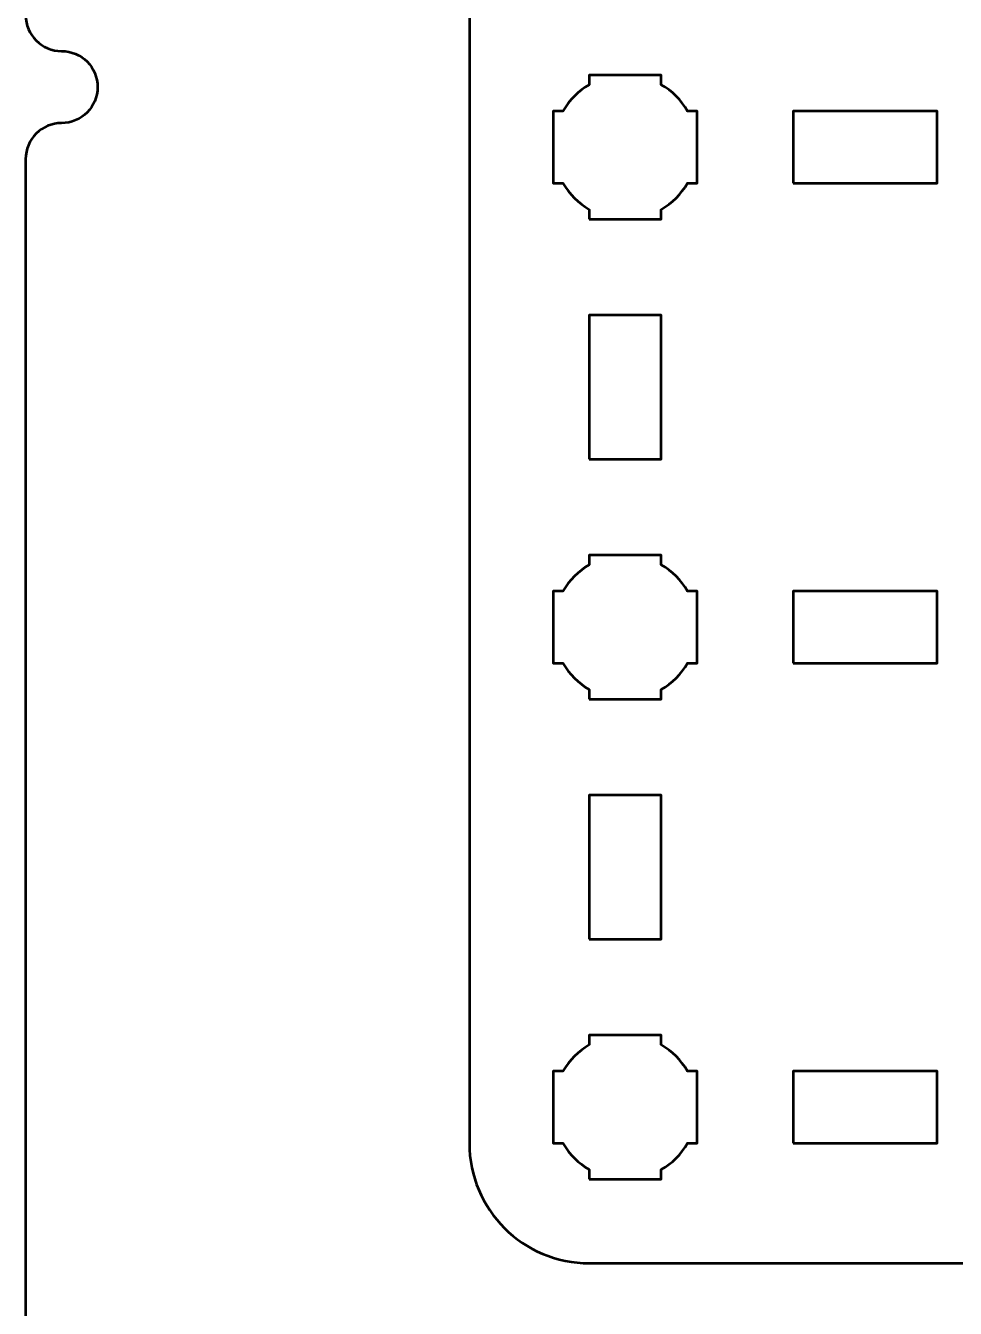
# Model space of a CAD drawing. Header units: centimetres. Extents: x -21 to 0, y -29.7 to 0.
# Drawn here: x -21 to -17.12, y -10.69 to -5.34 of the extents above; entities that cross this region are included whole.
import ezdxf

# ---------------------------------------------------------------- set-up
doc = ezdxf.new("R2010")
doc.units = ezdxf.units.CM
doc.header["$MEASUREMENT"] = 0
doc.layers.add('Layer 1', color=7, linetype='Continuous')

msp = doc.modelspace()

# ---------------------------------------------------------------- linework, layer by layer
at = {"layer": 'Layer 1', "color": 1, "lineweight": 53}
msp.add_open_spline([(-21.00003, -29.19995), (-21.00003, -29.19995), (-21.00003, -5.89992), (-21.00003, -5.89992), (-21.00003, -5.89992), (-21.00003, -5.81709), (-20.93286, -5.74992), (-20.85003, -5.74992), (-20.85003, -5.74992), (-20.7672, -5.74992), (-20.70003, -5.68275), (-20.70003, -5.59992), (-20.70003, -5.59992), (-20.70003, -5.51709), (-20.7672, -5.44992), (-20.85003, -5.44992), (-20.85003, -5.44992), (-20.93286, -5.44992), (-21.00003, -5.38275), (-21.00003, -5.29992), (-21.00003, -5.29992), (-21.00003, -5.21709), (-20.93286, -5.14992), (-20.85003, -5.14992), (-20.85003, -5.14992), (-20.7672, -5.14992), (-20.70003, -5.08275), (-20.70003, -4.99992), (-20.70003, -4.99992), (-20.70003, -4.91709), (-20.7672, -4.84992), (-20.85003, -4.84992), (-20.85003, -4.84992), (-20.93286, -4.84992), (-21.00003, -4.78275), (-21.00003, -4.69992), (-21.00003, -4.69992), (-21.00003, -4.61709), (-20.93286, -4.54992), (-20.85003, -4.54992), (-20.85003, -4.54992), (-20.7672, -4.54992), (-20.70003, -4.48275), (-20.70003, -4.39992), (-20.70003, -4.39992), (-20.70003, -4.31709), (-20.7672, -4.24992), (-20.85003, -4.24992), (-20.85003, -4.24992), (-20.93286, -4.24992), (-21.00003, -4.18275), (-21.00003, -4.09992), (-21.00003, -4.09992), (-21.00003, -4.01709), (-20.93286, -3.94992), (-20.85003, -3.94992), (-20.85003, -3.94992), (-20.7672, -3.94992), (-20.70003, -3.88275), (-20.70003, -3.79992), (-20.70003, -3.79992), (-20.70003, -3.71709), (-20.7672, -3.64992), (-20.85003, -3.64992), (-20.85003, -3.64992), (-20.93286, -3.64992), (-21.00003, -3.58275), (-21.00003, -3.49992), (-21.00003, -3.49992), (-21.00003, -3.41709), (-20.93286, -3.34992), (-20.85003, -3.34992), (-20.85003, -3.34992), (-20.7672, -3.34992), (-20.70003, -3.28275), (-20.70003, -3.19992), (-20.70003, -3.19992), (-20.70003, -3.11709), (-20.7672, -3.04992), (-20.85003, -3.04992), (-20.85003, -3.04992), (-20.93286, -3.04992), (-21.00003, -2.98275), (-21.00003, -2.89992), (-21.00003, -2.89992), (-21.00003, -2.81709), (-20.93286, -2.74992), (-20.85003, -2.74992), (-20.85003, -2.74992), (-20.7672, -2.74992), (-20.70003, -2.68275), (-20.70003, -2.59992), (-20.70003, -2.59992), (-20.70003, -2.51709), (-20.7672, -2.44992), (-20.85003, -2.44992), (-20.85003, -2.44992), (-20.93286, -2.44992), (-21.00003, -2.38275), (-21.00003, -2.29992), (-21.00003, -2.29992), (-21.00003, -2.21709), (-20.93286, -2.14992), (-20.85003, -2.14992), (-20.85003, -2.14992), (-20.7672, -2.14992), (-20.70003, -2.08275), (-20.70003, -1.99992), (-20.70003, -1.99992), (-20.70003, -1.91709), (-20.7672, -1.84992), (-20.85003, -1.84992), (-20.85003, -1.84992), (-20.93286, -1.84992), (-21.00003, -1.78275), (-21.00003, -1.69992), (-21.00003, -1.69992), (-21.00003, -1.61709), (-20.93286, -1.54992), (-20.85003, -1.54992), (-20.85003, -1.54992), (-20.7672, -1.54992), (-20.70003, -1.48275), (-20.70003, -1.39992), (-20.70003, -1.39992), (-20.70003, -1.31709), (-20.7672, -1.24992), (-20.85003, -1.24992), (-20.85003, -1.24992), (-20.93286, -1.24992), (-21.00003, -1.18275), (-21.00003, -1.09992), (-21.00003, -1.09992), (-21.00003, -1.09992), (-21.00003, -0.49992), (-21.00003, -0.49992), (-21.00003, -0.49992), (-21.00003, -0.22295), (-20.77694, 0.00004), (-20.49994, 0.00004), (-20.49994, 0.00004), (-20.49994, 0.00004), (-0.50008, 0.00004), (-0.50008, 0.00004), (-0.50008, 0.00004), (-0.22294, 0.00004), (0.00002, -0.22295), (0.00002, -0.49992), (0.00002, -0.49992), (0.00002, -0.49992), (0.00002, -29.19995), (0.00002, -29.19995), (0.00002, -29.19995), (0.00002, -29.47695), (-0.22294, -29.70004), (-0.50008, -29.70004), (-0.50008, -29.70004), (-0.50008, -29.70004), (-20.49994, -29.70004), (-20.49994, -29.70004), (-20.49994, -29.70004), (-20.77694, -29.70004), (-21.00003, -29.47695), (-21.00003, -29.19995)], degree=3, knots=[0, 0, 0, 0, 0.0243902, 0.0243902, 0.0243902, 0.0243902, 0.0487805, 0.0487805, 0.0487805, 0.0487805, 0.0731707, 0.0731707, 0.0731707, 0.0731707, 0.097561, 0.097561, 0.097561, 0.097561, 0.1219512, 0.1219512, 0.1219512, 0.1219512, 0.1463415, 0.1463415, 0.1463415, 0.1463415, 0.1707317, 0.1707317, 0.1707317, 0.1707317, 0.195122, 0.195122, 0.195122, 0.195122, 0.2195122, 0.2195122, 0.2195122, 0.2195122, 0.2439024, 0.2439024, 0.2439024, 0.2439024, 0.2682927, 0.2682927, 0.2682927, 0.2682927, 0.2926829, 0.2926829, 0.2926829, 0.2926829, 0.3170732, 0.3170732, 0.3170732, 0.3170732, 0.3414634, 0.3414634, 0.3414634, 0.3414634, 0.3658537, 0.3658537, 0.3658537, 0.3658537, 0.3902439, 0.3902439, 0.3902439, 0.3902439, 0.4146341, 0.4146341, 0.4146341, 0.4146341, 0.4390244, 0.4390244, 0.4390244, 0.4390244, 0.4634146, 0.4634146, 0.4634146, 0.4634146, 0.4878049, 0.4878049, 0.4878049, 0.4878049, 0.5121951, 0.5121951, 0.5121951, 0.5121951, 0.5365854, 0.5365854, 0.5365854, 0.5365854, 0.5609756, 0.5609756, 0.5609756, 0.5609756, 0.5853659, 0.5853659, 0.5853659, 0.5853659, 0.6097561, 0.6097561, 0.6097561, 0.6097561, 0.6341463, 0.6341463, 0.6341463, 0.6341463, 0.6585366, 0.6585366, 0.6585366, 0.6585366, 0.6829268, 0.6829268, 0.6829268, 0.6829268, 0.7073171, 0.7073171, 0.7073171, 0.7073171, 0.7317073, 0.7317073, 0.7317073, 0.7317073, 0.7560976, 0.7560976, 0.7560976, 0.7560976, 0.7804878, 0.7804878, 0.7804878, 0.7804878, 0.804878, 0.804878, 0.804878, 0.804878, 0.8292683, 0.8292683, 0.8292683, 0.8292683, 0.8536585, 0.8536585, 0.8536585, 0.8536585, 0.8780488, 0.8780488, 0.8780488, 0.8780488, 0.902439, 0.902439, 0.902439, 0.902439, 0.9268293, 0.9268293, 0.9268293, 0.9268293, 0.9512195, 0.9512195, 0.9512195, 0.9512195, 0.9756098, 0.9756098, 0.9756098, 0.9756098, 1, 1, 1, 1], dxfattribs=at)
at = {"layer": 'Layer 1', "color": 3, "lineweight": 53}
msp.add_open_spline([(-14.35, -10.5), (-14.35, -10.5), (-18.65, -10.5), (-18.65, -10.5), (-18.65, -10.5), (-18.92609, -10.5), (-19.15, -10.27609), (-19.15, -10), (-19.15, -10), (-19.15, -10), (-19.15, -3.7), (-19.15, -3.7), (-19.15, -3.7), (-19.15, -3.42391), (-18.92609, -3.2), (-18.65, -3.2), (-18.65, -3.2), (-18.65, -3.2), (-14.35, -3.2), (-14.35, -3.2), (-14.35, -3.2), (-14.07391, -3.2), (-13.85, -3.42391), (-13.85, -3.7), (-13.85, -3.7), (-13.85, -3.7), (-13.85, -10), (-13.85, -10), (-13.85, -10), (-13.85, -10.27609), (-14.07391, -10.5), (-14.35, -10.5)], degree=3, knots=[0, 0, 0, 0, 0.125, 0.125, 0.125, 0.125, 0.25, 0.25, 0.25, 0.25, 0.375, 0.375, 0.375, 0.375, 0.5, 0.5, 0.5, 0.5, 0.625, 0.625, 0.625, 0.625, 0.75, 0.75, 0.75, 0.75, 0.875, 0.875, 0.875, 0.875, 1, 1, 1, 1], dxfattribs=at)
at = {"layer": 'Layer 1', "lineweight": 53}
for points, knots in [([(-18.65, -6.15), (-18.65, -6.15), (-18.65, -6.10985), (-18.65, -6.10985), (-18.65, -6.10985), (-18.69553, -6.0835), (-18.7335, -6.04553), (-18.75985, -6), (-18.75985, -6), (-18.75985, -6), (-18.8, -6), (-18.8, -6), (-18.8, -6), (-18.8, -6), (-18.8, -5.85), (-18.8, -5.85), (-18.8, -5.85), (-18.8, -5.85), (-18.8, -5.7), (-18.8, -5.7), (-18.8, -5.7), (-18.8, -5.7), (-18.75985, -5.7), (-18.75985, -5.7), (-18.75985, -5.7), (-18.7335, -5.65447), (-18.69553, -5.6165), (-18.65, -5.59015), (-18.65, -5.59015), (-18.65, -5.59015), (-18.65, -5.55), (-18.65, -5.55), (-18.65, -5.55), (-18.65, -5.55), (-18.5, -5.55), (-18.5, -5.55), (-18.5, -5.55), (-18.5, -5.55), (-18.35, -5.55), (-18.35, -5.55), (-18.35, -5.55), (-18.35, -5.55), (-18.35, -5.59015), (-18.35, -5.59015), (-18.35, -5.59015), (-18.30447, -5.6165), (-18.2665, -5.65447), (-18.24015, -5.7), (-18.24015, -5.7), (-18.24015, -5.7), (-18.2, -5.7), (-18.2, -5.7), (-18.2, -5.7), (-18.2, -5.7), (-18.2, -5.85), (-18.2, -5.85), (-18.2, -5.85), (-18.2, -5.85), (-18.2, -6), (-18.2, -6), (-18.2, -6), (-18.2, -6), (-18.24015, -6), (-18.24015, -6), (-18.24015, -6), (-18.2665, -6.04553), (-18.30447, -6.0835), (-18.35, -6.10985), (-18.35, -6.10985), (-18.35, -6.10985), (-18.35, -6.15), (-18.35, -6.15), (-18.35, -6.15), (-18.35, -6.15), (-18.5, -6.15), (-18.5, -6.15), (-18.5, -6.15), (-18.5, -6.15), (-18.65, -6.15), (-18.65, -6.15)], [0, 0, 0, 0, 0.05, 0.05, 0.05, 0.05, 0.1, 0.1, 0.1, 0.1, 0.15, 0.15, 0.15, 0.15, 0.2, 0.2, 0.2, 0.2, 0.25, 0.25, 0.25, 0.25, 0.3, 0.3, 0.3, 0.3, 0.35, 0.35, 0.35, 0.35, 0.4, 0.4, 0.4, 0.4, 0.45, 0.45, 0.45, 0.45, 0.5, 0.5, 0.5, 0.5, 0.55, 0.55, 0.55, 0.55, 0.6, 0.6, 0.6, 0.6, 0.65, 0.65, 0.65, 0.65, 0.7, 0.7, 0.7, 0.7, 0.75, 0.75, 0.75, 0.75, 0.8, 0.8, 0.8, 0.8, 0.85, 0.85, 0.85, 0.85, 0.9, 0.9, 0.9, 0.9, 0.95, 0.95, 0.95, 0.95, 1, 1, 1, 1]), ([(-17.8, -6), (-17.8, -6), (-17.8, -5.7), (-17.8, -5.7), (-17.8, -5.7), (-17.8, -5.7), (-17.2, -5.7), (-17.2, -5.7), (-17.2, -5.7), (-17.2, -5.7), (-17.2, -6), (-17.2, -6), (-17.2, -6), (-17.2, -6), (-17.8, -6), (-17.8, -6)], [0, 0, 0, 0, 0.25, 0.25, 0.25, 0.25, 0.5, 0.5, 0.5, 0.5, 0.75, 0.75, 0.75, 0.75, 1, 1, 1, 1]), ([(-18.65, -7.15), (-18.65, -7.15), (-18.65, -6.55), (-18.65, -6.55), (-18.65, -6.55), (-18.65, -6.55), (-18.35, -6.55), (-18.35, -6.55), (-18.35, -6.55), (-18.35, -6.55), (-18.35, -7.15), (-18.35, -7.15), (-18.35, -7.15), (-18.35, -7.15), (-18.65, -7.15), (-18.65, -7.15)], [0, 0, 0, 0, 0.25, 0.25, 0.25, 0.25, 0.5, 0.5, 0.5, 0.5, 0.75, 0.75, 0.75, 0.75, 1, 1, 1, 1]), ([(-18.65, -8.15), (-18.65, -8.15), (-18.65, -8.10985), (-18.65, -8.10985), (-18.65, -8.10985), (-18.69553, -8.0835), (-18.7335, -8.04553), (-18.75985, -8), (-18.75985, -8), (-18.75985, -8), (-18.8, -8), (-18.8, -8), (-18.8, -8), (-18.8, -8), (-18.8, -7.85), (-18.8, -7.85), (-18.8, -7.85), (-18.8, -7.85), (-18.8, -7.7), (-18.8, -7.7), (-18.8, -7.7), (-18.8, -7.7), (-18.75985, -7.7), (-18.75985, -7.7), (-18.75985, -7.7), (-18.7335, -7.65447), (-18.69553, -7.6165), (-18.65, -7.59015), (-18.65, -7.59015), (-18.65, -7.59015), (-18.65, -7.55), (-18.65, -7.55), (-18.65, -7.55), (-18.65, -7.55), (-18.5, -7.55), (-18.5, -7.55), (-18.5, -7.55), (-18.5, -7.55), (-18.35, -7.55), (-18.35, -7.55), (-18.35, -7.55), (-18.35, -7.55), (-18.35, -7.59015), (-18.35, -7.59015), (-18.35, -7.59015), (-18.30447, -7.6165), (-18.2665, -7.65447), (-18.24015, -7.7), (-18.24015, -7.7), (-18.24015, -7.7), (-18.2, -7.7), (-18.2, -7.7), (-18.2, -7.7), (-18.2, -7.7), (-18.2, -7.85), (-18.2, -7.85), (-18.2, -7.85), (-18.2, -7.85), (-18.2, -8), (-18.2, -8), (-18.2, -8), (-18.2, -8), (-18.24015, -8), (-18.24015, -8), (-18.24015, -8), (-18.2665, -8.04553), (-18.30447, -8.0835), (-18.35, -8.10985), (-18.35, -8.10985), (-18.35, -8.10985), (-18.35, -8.15), (-18.35, -8.15), (-18.35, -8.15), (-18.35, -8.15), (-18.5, -8.15), (-18.5, -8.15), (-18.5, -8.15), (-18.5, -8.15), (-18.65, -8.15), (-18.65, -8.15)], [0, 0, 0, 0, 0.05, 0.05, 0.05, 0.05, 0.1, 0.1, 0.1, 0.1, 0.15, 0.15, 0.15, 0.15, 0.2, 0.2, 0.2, 0.2, 0.25, 0.25, 0.25, 0.25, 0.3, 0.3, 0.3, 0.3, 0.35, 0.35, 0.35, 0.35, 0.4, 0.4, 0.4, 0.4, 0.45, 0.45, 0.45, 0.45, 0.5, 0.5, 0.5, 0.5, 0.55, 0.55, 0.55, 0.55, 0.6, 0.6, 0.6, 0.6, 0.65, 0.65, 0.65, 0.65, 0.7, 0.7, 0.7, 0.7, 0.75, 0.75, 0.75, 0.75, 0.8, 0.8, 0.8, 0.8, 0.85, 0.85, 0.85, 0.85, 0.9, 0.9, 0.9, 0.9, 0.95, 0.95, 0.95, 0.95, 1, 1, 1, 1]), ([(-17.8, -8), (-17.8, -8), (-17.8, -7.7), (-17.8, -7.7), (-17.8, -7.7), (-17.8, -7.7), (-17.2, -7.7), (-17.2, -7.7), (-17.2, -7.7), (-17.2, -7.7), (-17.2, -8), (-17.2, -8), (-17.2, -8), (-17.2, -8), (-17.8, -8), (-17.8, -8)], [0, 0, 0, 0, 0.25, 0.25, 0.25, 0.25, 0.5, 0.5, 0.5, 0.5, 0.75, 0.75, 0.75, 0.75, 1, 1, 1, 1]), ([(-18.65, -9.15), (-18.65, -9.15), (-18.65, -8.55), (-18.65, -8.55), (-18.65, -8.55), (-18.65, -8.55), (-18.35, -8.55), (-18.35, -8.55), (-18.35, -8.55), (-18.35, -8.55), (-18.35, -9.15), (-18.35, -9.15), (-18.35, -9.15), (-18.35, -9.15), (-18.65, -9.15), (-18.65, -9.15)], [0, 0, 0, 0, 0.25, 0.25, 0.25, 0.25, 0.5, 0.5, 0.5, 0.5, 0.75, 0.75, 0.75, 0.75, 1, 1, 1, 1]), ([(-18.65, -10.15), (-18.65, -10.15), (-18.65, -10.10985), (-18.65, -10.10985), (-18.65, -10.10985), (-18.69553, -10.0835), (-18.7335, -10.04553), (-18.75985, -10), (-18.75985, -10), (-18.75985, -10), (-18.8, -10), (-18.8, -10), (-18.8, -10), (-18.8, -10), (-18.8, -9.85), (-18.8, -9.85), (-18.8, -9.85), (-18.8, -9.85), (-18.8, -9.7), (-18.8, -9.7), (-18.8, -9.7), (-18.8, -9.7), (-18.75985, -9.7), (-18.75985, -9.7), (-18.75985, -9.7), (-18.7335, -9.65447), (-18.69553, -9.6165), (-18.65, -9.59015), (-18.65, -9.59015), (-18.65, -9.59015), (-18.65, -9.55), (-18.65, -9.55), (-18.65, -9.55), (-18.65, -9.55), (-18.5, -9.55), (-18.5, -9.55), (-18.5, -9.55), (-18.5, -9.55), (-18.35, -9.55), (-18.35, -9.55), (-18.35, -9.55), (-18.35, -9.55), (-18.35, -9.59015), (-18.35, -9.59015), (-18.35, -9.59015), (-18.30447, -9.6165), (-18.2665, -9.65447), (-18.24015, -9.7), (-18.24015, -9.7), (-18.24015, -9.7), (-18.2, -9.7), (-18.2, -9.7), (-18.2, -9.7), (-18.2, -9.7), (-18.2, -9.85), (-18.2, -9.85), (-18.2, -9.85), (-18.2, -9.85), (-18.2, -10), (-18.2, -10), (-18.2, -10), (-18.2, -10), (-18.24015, -10), (-18.24015, -10), (-18.24015, -10), (-18.2665, -10.04553), (-18.30447, -10.0835), (-18.35, -10.10985), (-18.35, -10.10985), (-18.35, -10.10985), (-18.35, -10.15), (-18.35, -10.15), (-18.35, -10.15), (-18.35, -10.15), (-18.5, -10.15), (-18.5, -10.15), (-18.5, -10.15), (-18.5, -10.15), (-18.65, -10.15), (-18.65, -10.15)], [0, 0, 0, 0, 0.05, 0.05, 0.05, 0.05, 0.1, 0.1, 0.1, 0.1, 0.15, 0.15, 0.15, 0.15, 0.2, 0.2, 0.2, 0.2, 0.25, 0.25, 0.25, 0.25, 0.3, 0.3, 0.3, 0.3, 0.35, 0.35, 0.35, 0.35, 0.4, 0.4, 0.4, 0.4, 0.45, 0.45, 0.45, 0.45, 0.5, 0.5, 0.5, 0.5, 0.55, 0.55, 0.55, 0.55, 0.6, 0.6, 0.6, 0.6, 0.65, 0.65, 0.65, 0.65, 0.7, 0.7, 0.7, 0.7, 0.75, 0.75, 0.75, 0.75, 0.8, 0.8, 0.8, 0.8, 0.85, 0.85, 0.85, 0.85, 0.9, 0.9, 0.9, 0.9, 0.95, 0.95, 0.95, 0.95, 1, 1, 1, 1]), ([(-17.8, -10), (-17.8, -10), (-17.8, -9.7), (-17.8, -9.7), (-17.8, -9.7), (-17.8, -9.7), (-17.2, -9.7), (-17.2, -9.7), (-17.2, -9.7), (-17.2, -9.7), (-17.2, -10), (-17.2, -10), (-17.2, -10), (-17.2, -10), (-17.8, -10), (-17.8, -10)], [0, 0, 0, 0, 0.25, 0.25, 0.25, 0.25, 0.5, 0.5, 0.5, 0.5, 0.75, 0.75, 0.75, 0.75, 1, 1, 1, 1])]:
    msp.add_open_spline(points, degree=3, knots=knots, dxfattribs=at)

doc.saveas('drawing.dxf')
